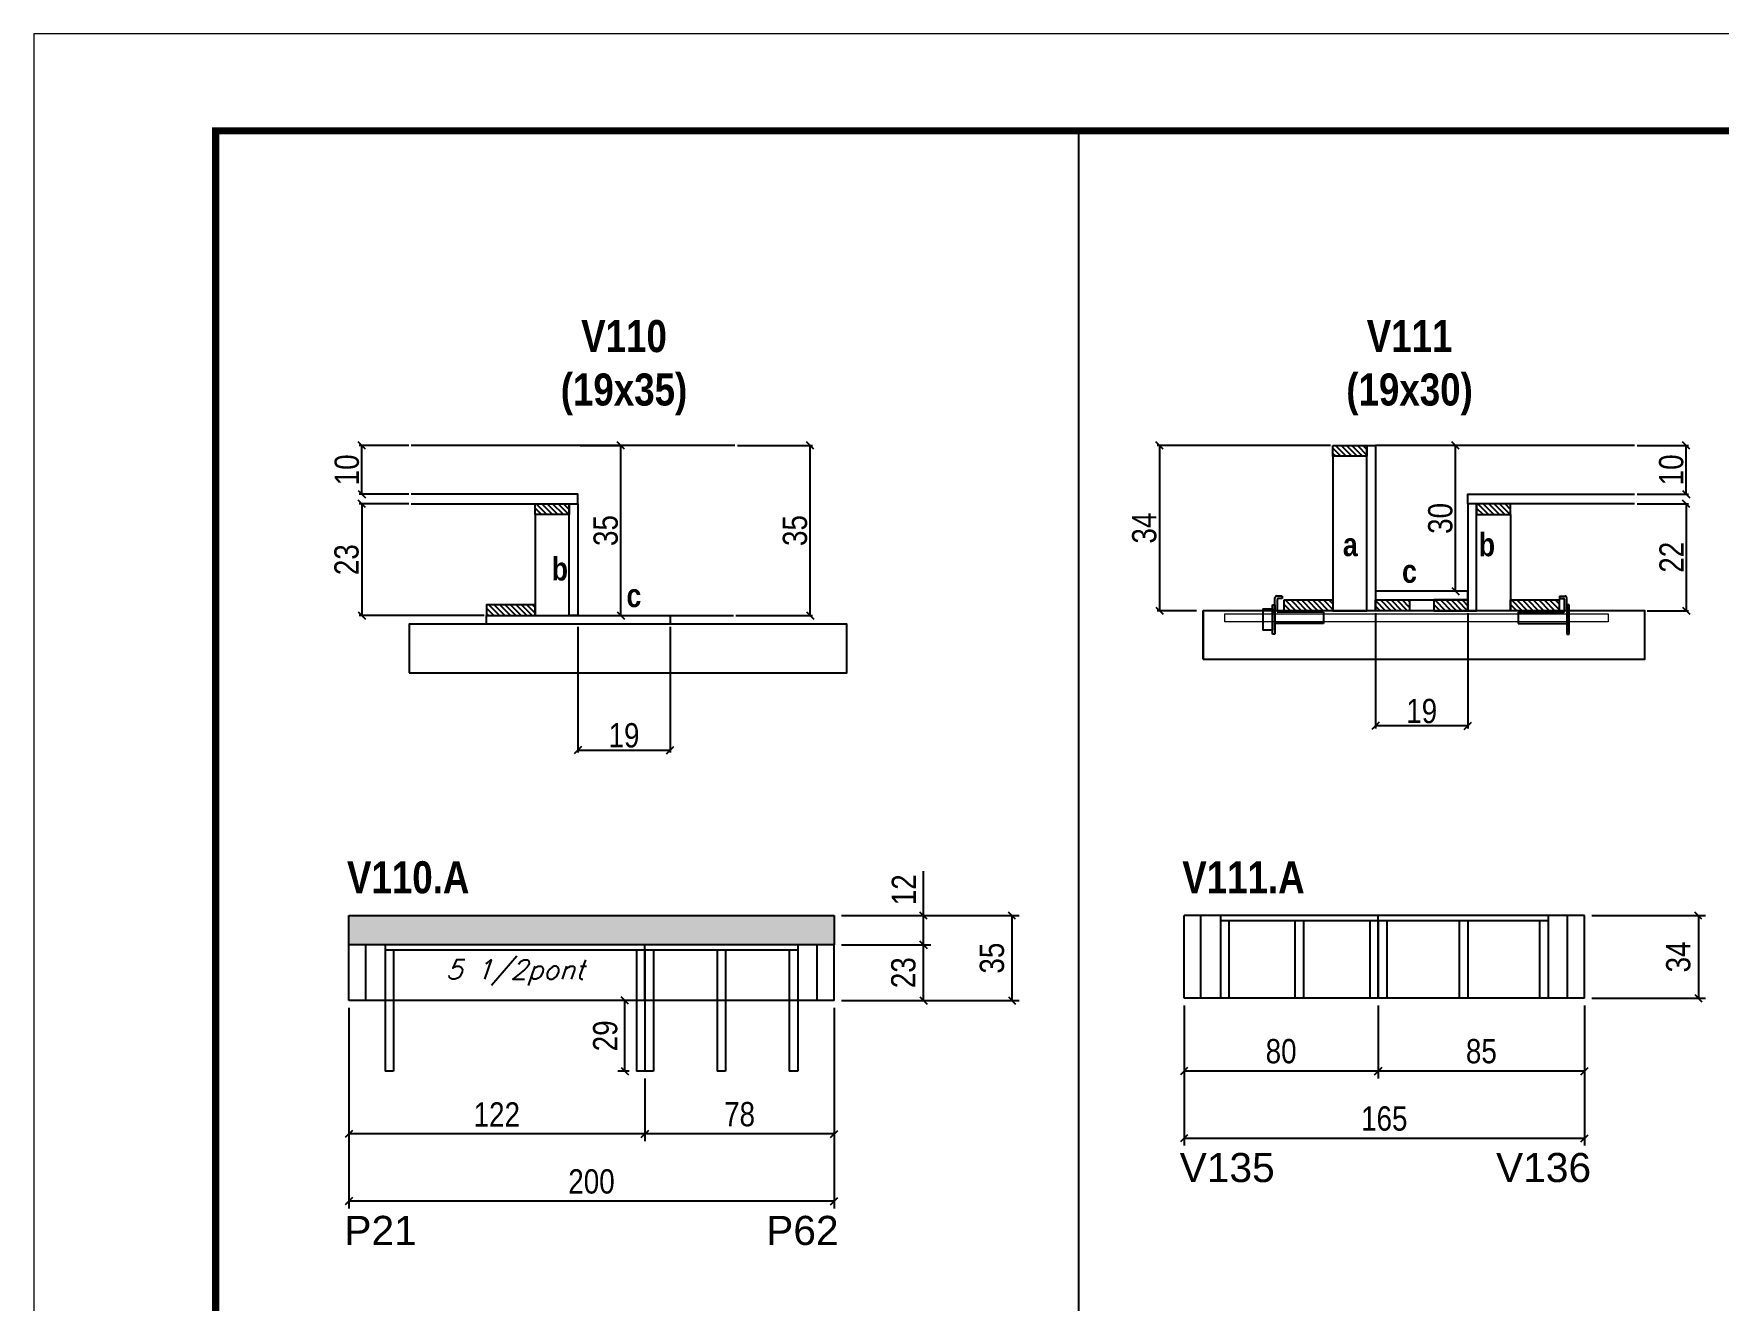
# Model space of a CAD drawing. Extents: x 3309 to 9590, y -2522 to 14608.
# Drawn here: x 8078 to 8772, y 12938 to 13459 of the extents above; entities that cross this region are included whole.
import ezdxf

# ---------------------------------------------------------------- set-up
doc = ezdxf.new("R2010")
doc.units = 0
doc.linetypes.add('DASHED', pattern=[0.75, 0.5, -0.25])
for name, color, linetype in [('5', 5, 'Continuous'), ('barrote', 251, 'Continuous'), ('COTA', 241, 'Continuous'), ('detalhes', 4, 'Continuous'), ('NOMENCLATURA', 7, 'Continuous'), ('Painéis', 200, 'Continuous'), ('presilha', 1, 'Continuous'), ('SARR_2.2x10', 60, 'Continuous'), ('SARR_2.2x7', 40, 'Continuous'), ('SARR_3.5x7', 81, 'Continuous'), ('texto', 7, 'Continuous')]:
    doc.layers.add(name, color=color, linetype=linetype)
for name, color, linetype, lineweight in [('CONCRETO', 251, 'Continuous', 25), ('Folhas', 255, 'Continuous', 9), ('SARRAFO DE PRESSAO', 251, 'DASHED', 9), ('SCO-___-LAJ', 2, 'Continuous', 0)]:
    doc.layers.add(name, color=color, linetype=linetype, lineweight=lineweight)
doc.styles.add('COTA TECNICA', font='techl___.ttf', dxfattribs={"height": 10})
doc.styles.add('COTA TECNICA 2X', font='techl___.ttf', dxfattribs={"height": 10})
doc.styles.add('Romans', font='romans.shx')
doc.styles.get("Standard").update_dxf_attribs({"font": 'arial.ttf'})
doc.styles.add('TECNICA', font='techb___.ttf', dxfattribs={"height": 10})
doc.dimstyles.new('PAINEL', dxfattribs={"dimtxt": 10, "dimasz": 3, "dimexe": 3, "dimexo": 3, "dimgap": 3, "dimtad": 1, "dimdec": 1, "dimzin": 12, "dimdsep": 46, "dimtxsty": 'COTA TECNICA', "dimblk1": 'OBLIQUE', "dimblk2": 'OBLIQUE', "dimsah": 1, "dimcen": 0.9, "dimclrd": 4, "dimclre": 4, "dimclrt": 240, "dimadec": 1, "dimazin": 3, "dimtfac": 1, "dimtdec": 1, "dimtmove": 0, "dimatfit": 3, "dimfxl": 1, "dimtolj": 1, "dimtzin": 12, "dimarcsym": 0})
doc.dimstyles.new('SECAO', dxfattribs={"dimscale": 0.333333, "dimtxt": 5, "dimasz": 9, "dimexe": 3, "dimexo": 3, "dimgap": 3, "dimtad": 1, "dimdec": 1, "dimlfac": 0.5, "dimzin": 12, "dimdsep": 46, "dimtxsty": 'COTA TECNICA 2X', "dimblk1": 'OBLIQUE', "dimblk2": 'OBLIQUE', "dimsah": 1, "dimcen": 0.9, "dimclrd": 4, "dimclre": 4, "dimclrt": 240, "dimadec": 1, "dimazin": 3, "dimtfac": 1, "dimtdec": 1, "dimtmove": 0, "dimatfit": 3, "dimfxl": 1, "dimtolj": 1, "dimtzin": 12, "dimarcsym": 0})
pattern_1 = [(135, (41866.2012, -110290.5054), (-1.122532015, -1.122532015), [])]

# ---------------------------------------------------------------- blocks, each defined once
blk = doc.blocks.new('9999999999')
at = {"layer": 'Folhas'}
blk.add_lwpolyline([(98138.98, 34190.21), (99623.98, 34190.21), (99623.98, 35240.21), (98138.98, 35240.21)], close=True, dxfattribs=at)
at = {"layer": 'Folhas', "color": 30, "const_width": 3}
blk.add_lwpolyline([(98213.98, 34230.21), (99583.98, 34230.21), (99583.98, 35200.21), (98213.98, 35200.21)], close=True, dxfattribs=at)
blk = doc.blocks.new('_Oblique')
at = {"color": 0, "linetype": 'ByBlock', "lineweight": -2}
blk.add_line((-0.5, -0.5), (0.5, 0.5), dxfattribs=at)
blk = doc.blocks.new('*D210')
at = {"layer": 'COTA', "color": 4, "lineweight": -2, "transparency": 16777216}
for p, q in [((8302.05, 13215.06), (8302.05, 13163.19)), ((8340.05, 13215.06), (8340.05, 13163.19)), ((8302.05, 13164.19), (8340.05, 13164.19))]:
    blk.add_line(p, q, dxfattribs=at)
at = {"layer": 'Defpoints', "color": 0, "transparency": 16777216}
for p in [(8302.05, 13216.06), (8340.05, 13216.06), (8340.05, 13164.19)]:
    blk.add_point(p, dxfattribs=at)
at = {"layer": 'COTA', "color": 4, "lineweight": -2, "transparency": 16777216, "xscale": 3, "yscale": 3, "zscale": 3, "rotation": 180}
blk.add_blockref('_Oblique', (8302.05, 13164.19), dxfattribs=at)
at = {"layer": 'COTA', "color": 4, "lineweight": -2, "transparency": 16777216, "xscale": 3, "yscale": 3, "zscale": 3}
blk.add_blockref('_Oblique', (8340.05, 13164.19), dxfattribs=at)
at = {"layer": 'COTA', "color": 240, "transparency": 16777216, "insert": (8321.05, 13170.28), "char_height": 10, "attachment_point": 5, "style": 'COTA TECNICA 2X'}
blk.add_mtext('\\A1;19', dxfattribs=at)
blk = doc.blocks.new('*D211')
at = {"layer": 'COTA', "color": 4, "lineweight": -2, "transparency": 16777216}
for p, q in [((8232.35, 13265.66), (8212, 13265.66)), ((8213, 13265.66), (8213, 13219.66)), ((8263.45, 13219.66), (8212, 13219.66))]:
    blk.add_line(p, q, dxfattribs=at)
at = {"layer": 'Defpoints', "color": 0, "transparency": 16777216}
for p in [(8233.35, 13265.66), (8213, 13219.66), (8264.45, 13219.66, 0)]:
    blk.add_point(p, dxfattribs=at)
at = {"layer": 'COTA', "color": 4, "lineweight": -2, "transparency": 16777216, "xscale": 3, "yscale": 3, "zscale": 3}
for p, rotation in [((8213, 13265.66), 90), ((8213, 13219.66), 270)]:
    blk.add_blockref('_Oblique', p, dxfattribs=dict(at, rotation=rotation))
at = {"layer": 'COTA', "color": 240, "transparency": 16777216, "insert": (8206.78, 13242.66), "char_height": 10, "attachment_point": 5, "rotation": 90, "style": 'COTA TECNICA 2X'}
blk.add_mtext('\\A1;23', dxfattribs=at)
blk = doc.blocks.new('*D212')
at = {"layer": 'COTA', "color": 4, "lineweight": -2, "transparency": 16777216}
for p, q in [((8303.05, 13289.66), (8320.76, 13289.66)), ((8319.76, 13219.66), (8319.76, 13289.66)), ((8303.05, 13219.66), (8320.76, 13219.66))]:
    blk.add_line(p, q, dxfattribs=at)
at = {"layer": 'Defpoints', "color": 0, "transparency": 16777216}
for p in [(8302.05, 13289.66), (8319.76, 13289.66), (8302.05, 13219.66)]:
    blk.add_point(p, dxfattribs=at)
at = {"layer": 'COTA', "color": 4, "lineweight": -2, "transparency": 16777216, "xscale": 3, "yscale": 3, "zscale": 3}
for p, rotation in [((8319.76, 13289.66), 90), ((8319.76, 13219.66), 270)]:
    blk.add_blockref('_Oblique', p, dxfattribs=dict(at, rotation=rotation))
at = {"layer": 'COTA', "color": 240, "transparency": 16777216, "insert": (8313.54, 13254.66), "char_height": 10, "attachment_point": 5, "rotation": 90, "style": 'COTA TECNICA 2X'}
blk.add_mtext('\\A1;35', dxfattribs=at)
blk = doc.blocks.new('*D213')
at = {"layer": 'COTA', "color": 4, "lineweight": -2, "transparency": 16777216}
for p, q in [((8232.35, 13289.66), (8212, 13289.66)), ((8213, 13269.66), (8213, 13289.66)), ((8232.35, 13269.66), (8212, 13269.66))]:
    blk.add_line(p, q, dxfattribs=at)
at = {"layer": 'Defpoints', "color": 0, "transparency": 16777216}
for p in [(8213, 13289.66), (8233.35, 13289.66), (8233.35, 13269.66)]:
    blk.add_point(p, dxfattribs=at)
at = {"layer": 'COTA', "color": 4, "lineweight": -2, "transparency": 16777216, "xscale": 3, "yscale": 3, "zscale": 3}
for p, rotation in [((8213, 13289.66), 90), ((8213, 13269.66), 270)]:
    blk.add_blockref('_Oblique', p, dxfattribs=dict(at, rotation=rotation))
at = {"layer": 'COTA', "color": 240, "transparency": 16777216, "insert": (8206.9, 13279.66), "char_height": 10, "attachment_point": 5, "rotation": 90, "style": 'COTA TECNICA 2X'}
blk.add_mtext('\\A1;10', dxfattribs=at)
blk = doc.blocks.new('*D214')
at = {"layer": 'COTA', "color": 4, "lineweight": -2, "transparency": 16777216}
for p, q in [((8367.75, 13289.66), (8398.73, 13289.66)), ((8397.73, 13219.66), (8397.73, 13289.66)), ((8367.1, 13219.66), (8398.73, 13219.66))]:
    blk.add_line(p, q, dxfattribs=at)
at = {"layer": 'Defpoints', "color": 0, "transparency": 16777216}
for p in [(8366.75, 13289.66), (8397.73, 13289.66), (8366.1, 13219.66)]:
    blk.add_point(p, dxfattribs=at)
at = {"layer": 'COTA', "color": 4, "lineweight": -2, "transparency": 16777216, "xscale": 3, "yscale": 3, "zscale": 3}
for p, rotation in [((8397.73, 13289.66), 90), ((8397.73, 13219.66), 270)]:
    blk.add_blockref('_Oblique', p, dxfattribs=dict(at, rotation=rotation))
at = {"layer": 'COTA', "color": 240, "transparency": 16777216, "insert": (8391.52, 13254.66), "char_height": 10, "attachment_point": 5, "rotation": 90, "style": 'COTA TECNICA 2X'}
blk.add_mtext('\\A1;35', dxfattribs=at)
blk = doc.blocks.new('*D215')
at = {"layer": 'COTA', "color": 4, "linetype": 'ByBlock', "lineweight": -2, "transparency": 16777216}
for p, q in [((8407.65, 13058.06), (8407.65, 13003.14)), ((8329.65, 13029.06), (8329.65, 13003.14)), ((8407.65, 13006.14), (8329.65, 13006.14))]:
    blk.add_line(p, q, dxfattribs=at)
at = {"layer": 'Defpoints', "color": 0, "linetype": 'ByBlock', "transparency": 16777216}
for p in [(8407.65, 13061.06), (8329.65, 13032.06), (8329.65, 13006.14)]:
    blk.add_point(p, dxfattribs=at)
at = {"layer": 'COTA', "color": 4, "linetype": 'ByBlock', "lineweight": -2, "transparency": 16777216, "xscale": 3, "yscale": 3, "zscale": 3, "rotation": 180}
blk.add_blockref('_Oblique', (8329.65, 13006.14), dxfattribs=at)
at = {"layer": 'COTA', "color": 4, "linetype": 'ByBlock', "lineweight": -2, "transparency": 16777216, "xscale": 3, "yscale": 3, "zscale": 3}
blk.add_blockref('_Oblique', (8407.65, 13006.14), dxfattribs=at)
at = {"layer": 'COTA', "color": 240, "linetype": 'ByBlock', "transparency": 16777216, "insert": (8368.65, 13014.24), "char_height": 10, "attachment_point": 5, "style": 'COTA TECNICA'}
blk.add_mtext('\\A1;78', dxfattribs=at)
blk = doc.blocks.new('*D216')
at = {"layer": 'COTA', "color": 4, "linetype": 'ByBlock', "lineweight": -2, "transparency": 16777216}
for p, q in [((8207.65, 13058.06), (8207.65, 13003.14)), ((8329.65, 13029.06), (8329.65, 13003.14)), ((8329.65, 13006.14), (8207.65, 13006.14))]:
    blk.add_line(p, q, dxfattribs=at)
at = {"layer": 'Defpoints', "color": 0, "linetype": 'ByBlock', "transparency": 16777216}
for p in [(8207.65, 13061.06), (8329.65, 13032.06), (8207.65, 13006.14)]:
    blk.add_point(p, dxfattribs=at)
at = {"layer": 'COTA', "color": 4, "linetype": 'ByBlock', "lineweight": -2, "transparency": 16777216, "xscale": 3, "yscale": 3, "zscale": 3, "rotation": 180}
blk.add_blockref('_Oblique', (8207.65, 13006.14), dxfattribs=at)
at = {"layer": 'COTA', "color": 4, "linetype": 'ByBlock', "lineweight": -2, "transparency": 16777216, "xscale": 3, "yscale": 3, "zscale": 3}
blk.add_blockref('_Oblique', (8329.65, 13006.14), dxfattribs=at)
at = {"layer": 'COTA', "color": 240, "linetype": 'ByBlock', "transparency": 16777216, "insert": (8268.65, 13014.2), "char_height": 10, "attachment_point": 5, "style": 'COTA TECNICA'}
blk.add_mtext('\\A1;122', dxfattribs=at)
blk = doc.blocks.new('*D217')
at = {"layer": 'COTA', "color": 4, "linetype": 'ByBlock', "lineweight": -2, "transparency": 16777216}
for p, q in [((8207.65, 13058.06), (8207.65, 12975.43)), ((8407.65, 13058.06), (8407.65, 12975.43)), ((8407.65, 12978.43), (8207.65, 12978.43))]:
    blk.add_line(p, q, dxfattribs=at)
at = {"layer": 'Defpoints', "color": 0, "linetype": 'ByBlock', "transparency": 16777216}
for p in [(8207.65, 13061.06), (8407.65, 13061.06), (8207.65, 12978.43)]:
    blk.add_point(p, dxfattribs=at)
at = {"layer": 'COTA', "color": 4, "linetype": 'ByBlock', "lineweight": -2, "transparency": 16777216, "xscale": 3, "yscale": 3, "zscale": 3, "rotation": 180}
blk.add_blockref('_Oblique', (8207.65, 12978.43), dxfattribs=at)
at = {"layer": 'COTA', "color": 4, "linetype": 'ByBlock', "lineweight": -2, "transparency": 16777216, "xscale": 3, "yscale": 3, "zscale": 3}
blk.add_blockref('_Oblique', (8407.65, 12978.43), dxfattribs=at)
at = {"layer": 'COTA', "color": 240, "linetype": 'ByBlock', "transparency": 16777216, "insert": (8307.65, 12986.54), "char_height": 10, "attachment_point": 5, "style": 'COTA TECNICA'}
blk.add_mtext('\\A1;200', dxfattribs=at)
blk = doc.blocks.new('*D218')
at = {"layer": 'COTA', "color": 4, "lineweight": -2, "transparency": 16777216}
for p, q in [((8410.65, 13084.06), (8447.4, 13084.06)), ((8444.4, 13061.06), (8444.4, 13084.06)), ((8410.65, 13061.06), (8447.4, 13061.06))]:
    blk.add_line(p, q, dxfattribs=at)
at = {"layer": 'Defpoints', "color": 0, "transparency": 16777216}
for p in [(8407.65, 13084.06), (8444.4, 13084.06), (8407.65, 13061.06)]:
    blk.add_point(p, dxfattribs=at)
at = {"layer": 'COTA', "color": 4, "lineweight": -2, "transparency": 16777216, "xscale": 3, "yscale": 3, "zscale": 3}
for p, rotation in [((8444.4, 13084.06), 90), ((8444.4, 13061.06), 270)]:
    blk.add_blockref('_Oblique', p, dxfattribs=dict(at, rotation=rotation))
at = {"layer": 'COTA', "color": 240, "transparency": 16777216, "insert": (8436.18, 13072.56), "char_height": 10, "attachment_point": 5, "rotation": 90, "style": 'COTA TECNICA'}
blk.add_mtext('\\A1;23', dxfattribs=at)
blk = doc.blocks.new('*D219')
at = {"layer": 'COTA', "color": 4, "lineweight": -2, "transparency": 16777216}
for p, q in [((8444.4, 13096.06), (8444.4, 13114.37)), ((8410.65, 13096.06), (8447.4, 13096.06)), ((8444.4, 13084.06), (8444.4, 13096.06)), ((8410.65, 13084.06), (8447.4, 13084.06))]:
    blk.add_line(p, q, dxfattribs=at)
at = {"layer": 'Defpoints', "color": 0, "transparency": 16777216}
for p in [(8407.65, 13096.06), (8444.4, 13096.06), (8407.65, 13084.06)]:
    blk.add_point(p, dxfattribs=at)
at = {"layer": 'COTA', "color": 4, "lineweight": -2, "transparency": 16777216, "xscale": 3, "yscale": 3, "zscale": 3}
for p, rotation in [((8444.4, 13096.06), 90), ((8444.4, 13084.06), 270)]:
    blk.add_blockref('_Oblique', p, dxfattribs=dict(at, rotation=rotation))
at = {"layer": 'COTA', "color": 240, "transparency": 16777216, "insert": (8436.34, 13106.72), "char_height": 10, "attachment_point": 5, "rotation": 90, "style": 'COTA TECNICA'}
blk.add_mtext('\\A1;12', dxfattribs=at)
blk = doc.blocks.new('*D220')
at = {"layer": 'COTA', "color": 4, "lineweight": -2, "transparency": 16777216}
for p, q in [((8410.65, 13096.06), (8483.89, 13096.06)), ((8480.89, 13061.06), (8480.89, 13096.06)), ((8410.65, 13061.06), (8483.89, 13061.06))]:
    blk.add_line(p, q, dxfattribs=at)
at = {"layer": 'Defpoints', "color": 0, "transparency": 16777216}
for p in [(8407.65, 13096.06), (8480.89, 13096.06), (8407.65, 13061.06)]:
    blk.add_point(p, dxfattribs=at)
at = {"layer": 'COTA', "color": 4, "lineweight": -2, "transparency": 16777216, "xscale": 3, "yscale": 3, "zscale": 3}
for p, rotation in [((8480.89, 13096.06), 90), ((8480.89, 13061.06), 270)]:
    blk.add_blockref('_Oblique', p, dxfattribs=dict(at, rotation=rotation))
at = {"layer": 'COTA', "color": 240, "transparency": 16777216, "insert": (8472.67, 13078.56), "char_height": 10, "attachment_point": 5, "rotation": 90, "style": 'COTA TECNICA'}
blk.add_mtext('\\A1;35', dxfattribs=at)
blk = doc.blocks.new('*D221')
at = {"layer": 'COTA', "color": 4, "lineweight": -2, "transparency": 16777216}
for p, q in [((8323.15, 13061.06), (8318.44, 13061.06)), ((8321.44, 13032.06), (8321.44, 13061.06)), ((8323.15, 13032.06), (8318.44, 13032.06))]:
    blk.add_line(p, q, dxfattribs=at)
at = {"layer": 'Defpoints', "color": 0, "transparency": 16777216}
for p in [(8321.44, 13061.06), (8326.15, 13061.06), (8326.15, 13032.06)]:
    blk.add_point(p, dxfattribs=at)
at = {"layer": 'COTA', "color": 4, "lineweight": -2, "transparency": 16777216, "xscale": 3, "yscale": 3, "zscale": 3}
for p, rotation in [((8321.44, 13061.06), 90), ((8321.44, 13032.06), 270)]:
    blk.add_blockref('_Oblique', p, dxfattribs=dict(at, rotation=rotation))
at = {"layer": 'COTA', "color": 240, "transparency": 16777216, "insert": (8313.35, 13046.56), "char_height": 10, "attachment_point": 5, "rotation": 90, "style": 'COTA TECNICA'}
blk.add_mtext('\\A1;29', dxfattribs=at)
blk = doc.blocks.new('*D226')
at = {"layer": 'COTA', "color": 4, "lineweight": -2, "transparency": 16777216}
for p, q in [((8630.66, 13220.66), (8630.66, 13173.19)), ((8668.66, 13220.66), (8668.66, 13173.19)), ((8668.66, 13174.19), (8630.66, 13174.19))]:
    blk.add_line(p, q, dxfattribs=at)
at = {"layer": 'Defpoints', "color": 0, "transparency": 16777216}
for p in [(8630.66, 13221.66), (8668.66, 13221.66), (8630.66, 13174.19)]:
    blk.add_point(p, dxfattribs=at)
at = {"layer": 'COTA', "color": 4, "lineweight": -2, "transparency": 16777216, "xscale": 3, "yscale": 3, "zscale": 3, "rotation": 180}
blk.add_blockref('_Oblique', (8630.66, 13174.19), dxfattribs=at)
at = {"layer": 'COTA', "color": 4, "lineweight": -2, "transparency": 16777216, "xscale": 3, "yscale": 3, "zscale": 3}
blk.add_blockref('_Oblique', (8668.66, 13174.19), dxfattribs=at)
at = {"layer": 'COTA', "color": 240, "transparency": 16777216, "insert": (8649.66, 13180.28), "char_height": 10, "attachment_point": 5, "style": 'COTA TECNICA 2X'}
blk.add_mtext('\\A1;19', dxfattribs=at)
blk = doc.blocks.new('PRESILHA METÁLICA 1')
at = {"layer": 'presilha'}
for p, q in [((12, 21), (8.6, 21)), ((12, 21), (12, 19.5)), ((0, 13), (6, 13)), ((0, 13), (0, 0)), ((6, 15.5), (7.5, 15.5)), ((6, -2.5), (6, 15.5)), ((6, 13), (6, 0)), ((7.5, 10.6), (7.5, 19.9)), ((7.5, 15.5), (7.5, -2.5)), ((9, 11.6), (9, 18.9)), ((12, 19.5), (9.6, 19.5)), ((37.5, 11), (9.6, 11)), ((37.5, 11), (37.5, 4.1)), ((6, 0), (0, 0)), ((37.5, 4.1), (7.5, 4.1)), ((7.5, -2.5), (6, -2.5))]:
    blk.add_line(p, q, dxfattribs=at)
for centre, radius, start, end in [((8.6, 19.9), 1.14, 90, 180), ((9.6, 18.9), 0.57, 90, 180), ((9.6, 11.6), 0.57, 180, 270)]:
    blk.add_arc(centre, radius, start, end, dxfattribs=at)
blk = doc.blocks.new('PRESILHA METÁLICA 2')
at = {"layer": 'presilha'}
for p, q in [((-5.2, 23.5), (-5.2, 22)), ((-5.2, 23.5), (-1.9, 23.5)), ((-5.2, 22), (-2.8, 22)), ((-2.2, 14.1), (-2.2, 21.4)), ((-0.8, 14.6), (-0.8, 22.4)), ((-30.8, 13.5), (-30.8, 6.6)), ((-30.8, 13.5), (-2.8, 13.5)), ((0.8, 18), (-0.8, 18)), ((-0.8, 18), (-0.8, 0)), ((0.8, 0), (0.8, 18)), ((-30.8, 6.6), (-0.8, 6.6)), ((-0.8, 0), (0.8, 0))]:
    blk.add_line(p, q, dxfattribs=at)
for centre, radius, start, end in [((-2.8, 21.4), 0.57, 0, 90), ((-1.9, 22.4), 1.14, 0, 90), ((-2.8, 14.1), 0.57, 270, 0)]:
    blk.add_arc(centre, radius, start, end, dxfattribs=at)
blk = doc.blocks.new('*D227')
at = {"layer": 'COTA', "color": 4, "lineweight": -2, "transparency": 16777216}
for p, q in [((8612.06, 13289.66), (8540.62, 13289.66)), ((8541.62, 13289.66), (8541.62, 13221.66)), ((8556.85, 13221.66), (8540.62, 13221.66))]:
    blk.add_line(p, q, dxfattribs=at)
at = {"layer": 'Defpoints', "color": 0, "transparency": 16777216}
for p in [(8613.06, 13289.66), (8541.62, 13221.66), (8557.85, 13221.66)]:
    blk.add_point(p, dxfattribs=at)
at = {"layer": 'COTA', "color": 4, "lineweight": -2, "transparency": 16777216, "xscale": 3, "yscale": 3, "zscale": 3}
for p, rotation in [((8541.62, 13289.66), 90), ((8541.62, 13221.66), 270)]:
    blk.add_blockref('_Oblique', p, dxfattribs=dict(at, rotation=rotation))
at = {"layer": 'COTA', "color": 240, "transparency": 16777216, "insert": (8535.4, 13255.66), "char_height": 10, "attachment_point": 5, "rotation": 90, "style": 'COTA TECNICA 2X'}
blk.add_mtext('\\A1;34', dxfattribs=at)
blk = doc.blocks.new('*D228')
at = {"layer": 'COTA', "color": 4, "lineweight": -2, "transparency": 16777216}
for p, q in [((8738.36, 13265.66), (8759.58, 13265.66)), ((8758.58, 13265.66), (8758.58, 13221.66)), ((8742.48, 13221.66), (8759.58, 13221.66))]:
    blk.add_line(p, q, dxfattribs=at)
at = {"layer": 'Defpoints', "color": 0, "transparency": 16777216}
for p in [(8737.36, 13265.66), (8741.48, 13221.66), (8758.58, 13221.66)]:
    blk.add_point(p, dxfattribs=at)
at = {"layer": 'COTA', "color": 4, "lineweight": -2, "transparency": 16777216, "xscale": 3, "yscale": 3, "zscale": 3}
for p, rotation in [((8758.58, 13265.66), 90), ((8758.58, 13221.66), 270)]:
    blk.add_blockref('_Oblique', p, dxfattribs=dict(at, rotation=rotation))
at = {"layer": 'COTA', "color": 240, "transparency": 16777216, "insert": (8752.58, 13243.66), "char_height": 10, "attachment_point": 5, "rotation": 90, "style": 'COTA TECNICA 2X'}
blk.add_mtext('\\A1;22', dxfattribs=at)
blk = doc.blocks.new('*D229')
at = {"layer": 'COTA', "color": 4, "lineweight": -2, "transparency": 16777216}
for p, q in [((8667.66, 13289.66), (8662.59, 13289.66)), ((8663.59, 13229.66), (8663.59, 13289.66)), ((8667.66, 13229.66), (8662.59, 13229.66))]:
    blk.add_line(p, q, dxfattribs=at)
at = {"layer": 'Defpoints', "color": 0, "transparency": 16777216}
for p in [(8663.59, 13289.66), (8668.66, 13289.66), (8668.66, 13229.66)]:
    blk.add_point(p, dxfattribs=at)
at = {"layer": 'COTA', "color": 4, "lineweight": -2, "transparency": 16777216, "xscale": 3, "yscale": 3, "zscale": 3}
for p, rotation in [((8663.59, 13289.66), 90), ((8663.59, 13229.66), 270)]:
    blk.add_blockref('_Oblique', p, dxfattribs=dict(at, rotation=rotation))
at = {"layer": 'COTA', "color": 240, "transparency": 16777216, "insert": (8657.37, 13259.66), "char_height": 10, "attachment_point": 5, "rotation": 90, "style": 'COTA TECNICA 2X'}
blk.add_mtext('\\A1;30', dxfattribs=at)
blk = doc.blocks.new('*D230')
at = {"layer": 'COTA', "color": 4, "lineweight": -2, "transparency": 16777216}
for p, q in [((8738.36, 13289.66), (8759.58, 13289.66)), ((8758.58, 13269.66), (8758.58, 13289.66)), ((8738.36, 13269.66), (8759.58, 13269.66))]:
    blk.add_line(p, q, dxfattribs=at)
at = {"layer": 'Defpoints', "color": 0, "transparency": 16777216}
for p in [(8737.36, 13289.66), (8758.58, 13289.66), (8737.36, 13269.66)]:
    blk.add_point(p, dxfattribs=at)
at = {"layer": 'COTA', "color": 4, "lineweight": -2, "transparency": 16777216, "xscale": 3, "yscale": 3, "zscale": 3}
for p, rotation in [((8758.58, 13289.66), 90), ((8758.58, 13269.66), 270)]:
    blk.add_blockref('_Oblique', p, dxfattribs=dict(at, rotation=rotation))
at = {"layer": 'COTA', "color": 240, "transparency": 16777216, "insert": (8752.48, 13279.66), "char_height": 10, "attachment_point": 5, "rotation": 90, "style": 'COTA TECNICA 2X'}
blk.add_mtext('\\A1;10', dxfattribs=at)
blk = doc.blocks.new('*D231')
at = {"layer": 'COTA', "color": 4, "linetype": 'ByBlock', "lineweight": -2, "transparency": 16777216}
for p, q in [((8631.74, 13059.06), (8631.74, 13029.05)), ((8716.74, 13059.06), (8716.74, 13029.05)), ((8716.74, 13032.05), (8631.74, 13032.05))]:
    blk.add_line(p, q, dxfattribs=at)
at = {"layer": 'Defpoints', "color": 0, "linetype": 'ByBlock', "transparency": 16777216}
for p in [(8631.74, 13062.06), (8716.74, 13062.06), (8631.74, 13032.05)]:
    blk.add_point(p, dxfattribs=at)
at = {"layer": 'COTA', "color": 4, "linetype": 'ByBlock', "lineweight": -2, "transparency": 16777216, "xscale": 3, "yscale": 3, "zscale": 3, "rotation": 180}
blk.add_blockref('_Oblique', (8631.74, 13032.05), dxfattribs=at)
at = {"layer": 'COTA', "color": 4, "linetype": 'ByBlock', "lineweight": -2, "transparency": 16777216, "xscale": 3, "yscale": 3, "zscale": 3}
blk.add_blockref('_Oblique', (8716.74, 13032.05), dxfattribs=at)
at = {"layer": 'COTA', "color": 240, "linetype": 'ByBlock', "transparency": 16777216, "insert": (8674.24, 13040.18), "char_height": 10, "attachment_point": 5, "style": 'COTA TECNICA'}
blk.add_mtext('\\A1;85', dxfattribs=at)
blk = doc.blocks.new('*D232')
at = {"layer": 'COTA', "color": 4, "linetype": 'ByBlock', "lineweight": -2, "transparency": 16777216}
for p, q in [((8551.74, 13059.06), (8551.74, 13029.05)), ((8631.74, 13059.06), (8631.74, 13029.05)), ((8631.74, 13032.05), (8551.74, 13032.05))]:
    blk.add_line(p, q, dxfattribs=at)
at = {"layer": 'Defpoints', "color": 0, "linetype": 'ByBlock', "transparency": 16777216}
for p in [(8551.74, 13062.06), (8631.74, 13062.06), (8551.74, 13032.05)]:
    blk.add_point(p, dxfattribs=at)
at = {"layer": 'COTA', "color": 4, "linetype": 'ByBlock', "lineweight": -2, "transparency": 16777216, "xscale": 3, "yscale": 3, "zscale": 3, "rotation": 180}
blk.add_blockref('_Oblique', (8551.74, 13032.05), dxfattribs=at)
at = {"layer": 'COTA', "color": 4, "linetype": 'ByBlock', "lineweight": -2, "transparency": 16777216, "xscale": 3, "yscale": 3, "zscale": 3}
blk.add_blockref('_Oblique', (8631.74, 13032.05), dxfattribs=at)
at = {"layer": 'COTA', "color": 240, "linetype": 'ByBlock', "transparency": 16777216, "insert": (8591.74, 13040.17), "char_height": 10, "attachment_point": 5, "style": 'COTA TECNICA'}
blk.add_mtext('\\A1;80', dxfattribs=at)
blk = doc.blocks.new('*D233')
at = {"layer": 'COTA', "color": 4, "linetype": 'ByBlock', "lineweight": -2, "transparency": 16777216}
for p, q in [((8551.74, 13059.06), (8551.74, 13001.34)), ((8716.74, 13059.06), (8716.74, 13001.34)), ((8716.74, 13004.34), (8551.74, 13004.34))]:
    blk.add_line(p, q, dxfattribs=at)
at = {"layer": 'Defpoints', "color": 0, "linetype": 'ByBlock', "transparency": 16777216}
for p in [(8551.74, 13062.06), (8716.74, 13062.06), (8551.74, 13004.34)]:
    blk.add_point(p, dxfattribs=at)
at = {"layer": 'COTA', "color": 4, "linetype": 'ByBlock', "lineweight": -2, "transparency": 16777216, "xscale": 3, "yscale": 3, "zscale": 3, "rotation": 180}
blk.add_blockref('_Oblique', (8551.74, 13004.34), dxfattribs=at)
at = {"layer": 'COTA', "color": 4, "linetype": 'ByBlock', "lineweight": -2, "transparency": 16777216, "xscale": 3, "yscale": 3, "zscale": 3}
blk.add_blockref('_Oblique', (8716.74, 13004.34), dxfattribs=at)
at = {"layer": 'COTA', "color": 240, "linetype": 'ByBlock', "transparency": 16777216, "insert": (8634.24, 13012.45), "char_height": 10, "attachment_point": 5, "style": 'COTA TECNICA'}
blk.add_mtext('\\A1;165', dxfattribs=at)
blk = doc.blocks.new('*D234')
at = {"layer": 'COTA', "color": 4, "lineweight": -2, "transparency": 16777216}
for p, q in [((8719.74, 13096.06), (8766.62, 13096.06)), ((8763.62, 13096.06), (8763.62, 13062.06)), ((8719.74, 13062.06), (8766.62, 13062.06))]:
    blk.add_line(p, q, dxfattribs=at)
at = {"layer": 'Defpoints', "color": 0, "transparency": 16777216}
for p in [(8716.74, 13096.06), (8716.74, 13062.06), (8763.62, 13062.06)]:
    blk.add_point(p, dxfattribs=at)
at = {"layer": 'COTA', "color": 4, "lineweight": -2, "transparency": 16777216, "xscale": 3, "yscale": 3, "zscale": 3}
for p, rotation in [((8763.62, 13096.06), 90), ((8763.62, 13062.06), 270)]:
    blk.add_blockref('_Oblique', p, dxfattribs=dict(at, rotation=rotation))
at = {"layer": 'COTA', "color": 240, "transparency": 16777216, "insert": (8755.4, 13079.06), "char_height": 10, "attachment_point": 5, "rotation": 90, "style": 'COTA TECNICA'}
blk.add_mtext('\\A1;34', dxfattribs=at)

msp = doc.modelspace()

# ---------------------------------------------------------------- hatches: boundary and pattern name
at = {"layer": 'COTA'}
h = msp.add_hatch(dxfattribs=at)
h.set_pattern_fill('AR-CONC', color=256, scale=0.03)
h.paths.add_polyline_path([(8407.65, 13084.06), (8407.65, 13096.06), (8207.65, 13096.06), (8207.65, 13084.06)])
at = {"layer": 'SARR_2.2x10'}
h = msp.add_hatch(dxfattribs=at)
h.set_pattern_fill('ANSI31', color=256, scale=0.5, angle=90)
h.set_pattern_definition([(135, (41593.1887, -110292.5054), (-1.122532015, -1.122532015), [])])
h.paths.add_polyline_path([(8284.45, 13224.06), (8284.45, 13219.66), (8264.45, 13219.66), (8264.45, 13224.06)])
h = msp.add_hatch(dxfattribs=at)
h.set_pattern_fill('ANSI31', color=256, scale=0.5, angle=90)
h.set_pattern_definition([(135, (41786.6012, -110290.5054), (-1.122532015, -1.122532015), [])])
h.paths.add_polyline_path([(8593.06, 13226.06), (8593.06, 13221.66), (8613.06, 13221.66), (8613.06, 13226.06)])
h = msp.add_hatch(dxfattribs=at)
h.set_pattern_fill('ANSI31', color=256, scale=0.5, angle=90)
h.set_pattern_definition([(135, (41879.8012, -110290.5054), (-1.122532015, -1.122532015), [])])
h.paths.add_polyline_path([(8686.26, 13226.06), (8686.26, 13221.66), (8706.26, 13221.66), (8706.26, 13226.06)])
at = {"layer": 'SARR_2.2x7'}
h = msp.add_hatch(dxfattribs=at)
h.set_pattern_fill('ANSI31', color=256, scale=0.5, angle=90)
h.set_pattern_definition([(135, (41800.6012, -110226.9054), (-1.122532015, -1.122532015), [])])
h.paths.add_polyline_path([(8627.06, 13289.66), (8627.06, 13285.26), (8613.06, 13285.26), (8613.06, 13289.66)])
h = msp.add_hatch(dxfattribs=at)
h.set_pattern_fill('ANSI31', color=256, scale=0.5, angle=90)
h.set_pattern_definition([(135, (41513.9887, -110250.9054), (-1.122532015, -1.122532015), [])])
h.paths.add_polyline_path([(8298.45, 13265.66), (8298.45, 13261.26), (8284.45, 13261.26), (8284.45, 13265.66)])
h = msp.add_hatch(dxfattribs=at)
h.set_pattern_fill('ANSI31', color=256, scale=0.5, angle=90)
h.set_pattern_definition([(135, (41780.6012, -110250.9054), (-1.122532015, -1.122532015), [])])
h.paths.add_polyline_path([(8672.26, 13265.66), (8672.26, 13261.26), (8686.26, 13261.26), (8686.26, 13265.66)])
h = msp.add_hatch(dxfattribs=at)
h.set_pattern_fill('ANSI31', color=256, scale=0.5, angle=90)
h.set_pattern_definition(pattern_1)
h.paths.add_polyline_path([(8644.66, 13221.66), (8644.66, 13226.06), (8630.66, 13226.06), (8630.66, 13221.66)])
h = msp.add_hatch(dxfattribs=at)
h.set_pattern_fill('ANSI31', color=256, scale=0.5, angle=90)
h.set_pattern_definition(pattern_1)
h.paths.add_polyline_path([(8654.66, 13226.06), (8654.66, 13221.66), (8668.66, 13221.66), (8668.66, 13226.06)])

# ---------------------------------------------------------------- linework, layer by layer
at = {"layer": 'barrote', "elevation": 0}
msp.add_lwpolyline([(8559.61, 13201.66), (8741.52, 13201.66), (8741.52, 13221.66), (8559.61, 13221.66)], close=True, dxfattribs=at)
at = {"layer": 'barrote'}
msp.add_lwpolyline([(8232.56, 13196.06), (8412.91, 13196.06), (8412.91, 13216.06), (8232.56, 13216.06)], close=True, dxfattribs=at)
at = {"layer": 'CONCRETO', "linetype": 'Continuous'}
for p, q in [((8366.75, 13289.66), (8233.35, 13289.66)), ((8737.36, 13289.66), (8630.66, 13289.66))]:
    msp.add_line(p, q, dxfattribs=at)
at = {"layer": 'COTA'}
for p, q in [((8508.24, 13419.28), (8508.24, 12648.53)), ((8340.05, 13219.66), (8340.05, 13216.06)), ((8207.65, 13084.06), (8207.65, 13096.06)), ((8207.65, 13096.06), (8407.65, 13096.06)), ((8407.65, 13096.06), (8407.65, 13084.06)), ((8329.65, 13061.06), (8329.65, 13032.06)), ((8226.15, 13032.06), (8222.65, 13032.06)), ((8333.15, 13032.06), (8326.15, 13032.06)), ((8362.91, 13032.06), (8359.41, 13032.06)), ((8392.65, 13032.06), (8389.15, 13032.06))]:
    msp.add_line(p, q, dxfattribs=at)
at = {"layer": 'detalhes', "color": 250}
msp.add_line((8559.61, 13201.66), (8559.61, 13221.66), dxfattribs=at)
at = {"layer": 'Painéis', "linetype": 'ByBlock'}
for p, q in [((8716.74, 13096.06), (8551.74, 13096.06)), ((8551.74, 13062.06), (8551.74, 13096.06)), ((8631.74, 13062.06), (8631.74, 13096.06)), ((8716.74, 13062.06), (8716.74, 13096.06)), ((8407.65, 13084.06), (8207.65, 13084.06)), ((8207.65, 13061.06), (8207.65, 13084.06)), ((8329.65, 13061.06), (8329.65, 13084.06)), ((8407.65, 13061.06), (8407.65, 13084.06)), ((8407.65, 13061.06), (8207.65, 13061.06)), ((8716.74, 13062.06), (8551.74, 13062.06))]:
    msp.add_line(p, q, dxfattribs=at)
at = {"layer": 'Painéis', "linetype": 'Continuous', "elevation": 0}
for points in [[(8627.06, 13221.66), (8627.06, 13289.66), (8630.66, 13289.66), (8630.66, 13221.66)], [(8672.26, 13221.66), (8672.26, 13265.66), (8668.66, 13265.66), (8668.66, 13221.66)], [(8668.66, 13229.66), (8630.66, 13229.66), (8630.66, 13226.06), (8668.66, 13226.06)]]:
    msp.add_lwpolyline(points, close=True, dxfattribs=at)
msp.add_lwpolyline([(8233.35, 13265.66), (8302.05, 13265.66), (8302.05, 13269.66), (8233.35, 13269.66)], dxfattribs=at)
at = {"layer": 'Painéis', "linetype": 'Continuous'}
for points in [[(8737.36, 13265.66), (8668.66, 13265.66), (8668.66, 13269.66), (8737.36, 13269.66)], [(8366.1, 13216.06), (8264.45, 13216.06), (8264.45, 13219.66), (8366.1, 13219.66)]]:
    msp.add_lwpolyline(points, dxfattribs=at)
msp.add_lwpolyline([(8298.45, 13219.66), (8298.45, 13265.66), (8302.05, 13265.66), (8302.05, 13219.66)], close=True, dxfattribs=at)
at = {"layer": 'SARR_2.2x10'}
msp.add_lwpolyline([(8284.45, 13224.06), (8264.45, 13224.06), (8264.45, 13219.66), (8284.45, 13219.66)], close=True, dxfattribs=at)
at = {"layer": 'SARR_2.2x10', "elevation": 0}
for points in [[(8593.06, 13226.06), (8613.06, 13226.06), (8613.06, 13221.66), (8593.06, 13221.66)], [(8686.26, 13226.06), (8706.26, 13226.06), (8706.26, 13221.66), (8686.26, 13221.66)]]:
    msp.add_lwpolyline(points, close=True, dxfattribs=at)
at = {"layer": 'SARR_2.2x7', "linetype": 'Continuous'}
for p, q in [((8558.74, 13062.06), (8558.74, 13096.06)), ((8709.74, 13062.06), (8709.74, 13096.06)), ((8631.74, 13093.86), (8566.74, 13093.86)), ((8701.74, 13093.86), (8631.74, 13093.86)), ((8214.65, 13061.06), (8214.65, 13084.06)), ((8329.65, 13081.86), (8222.65, 13081.86)), ((8392.65, 13081.86), (8329.65, 13081.86)), ((8400.65, 13061.06), (8400.65, 13084.06))]:
    msp.add_line(p, q, dxfattribs=at)
at = {"layer": 'SARR_2.2x7'}
for points in [[(8613.06, 13289.66), (8627.06, 13289.66), (8627.06, 13285.26), (8613.06, 13285.26)], [(8686.26, 13265.66), (8672.26, 13265.66), (8672.26, 13261.26), (8686.26, 13261.26)]]:
    msp.add_lwpolyline(points, close=True, dxfattribs=at)
at = {"layer": 'SARR_2.2x7', "elevation": 0}
for points in [[(8284.45, 13265.66), (8298.45, 13265.66), (8298.45, 13261.26), (8284.45, 13261.26)], [(8630.66, 13226.06), (8644.66, 13226.06), (8644.66, 13221.66), (8630.66, 13221.66)], [(8668.66, 13226.06), (8654.66, 13226.06), (8654.66, 13221.66), (8668.66, 13221.66)]]:
    msp.add_lwpolyline(points, close=True, dxfattribs=at)
at = {"layer": 'SARR_3.5x7'}
for p, q in [((8566.74, 13096.06), (8566.74, 13062.06)), ((8701.74, 13096.06), (8701.74, 13062.06)), ((8570.24, 13093.86), (8570.24, 13062.06)), ((8597.45, 13093.86), (8597.45, 13062.06)), ((8600.95, 13093.86), (8600.95, 13062.06)), ((8628.24, 13093.86), (8628.24, 13062.06)), ((8631.74, 13093.86), (8631.74, 13062.06)), ((8635.24, 13093.86), (8635.24, 13062.06)), ((8665.1, 13093.86), (8665.1, 13062.06)), ((8668.6, 13093.86), (8668.6, 13062.06)), ((8698.24, 13093.86), (8698.24, 13062.06)), ((8222.65, 13084.06), (8222.65, 13032.06)), ((8226.15, 13081.86), (8226.15, 13032.06)), ((8326.15, 13081.86), (8326.15, 13032.06)), ((8329.65, 13081.86), (8329.65, 13061.06)), ((8333.15, 13081.86), (8333.15, 13032.06)), ((8359.41, 13081.86), (8359.41, 13032.06)), ((8362.91, 13081.86), (8362.91, 13032.06)), ((8389.15, 13081.86), (8389.15, 13032.06)), ((8392.65, 13084.06), (8392.65, 13032.06))]:
    msp.add_line(p, q, dxfattribs=at)
at = {"layer": 'SARR_3.5x7', "elevation": 0}
for points in [[(8627.06, 13285.26), (8613.06, 13285.26), (8613.06, 13221.66), (8627.06, 13221.66)], [(8672.26, 13261.26), (8686.26, 13261.26), (8686.26, 13221.66), (8672.26, 13221.66)]]:
    msp.add_lwpolyline(points, close=True, dxfattribs=at)
at = {"layer": 'SARR_3.5x7'}
msp.add_lwpolyline([(8298.45, 13261.26), (8284.45, 13261.26), (8284.45, 13219.66), (8298.45, 13219.66)], close=True, dxfattribs=at)
at = {"layer": 'SCO-___-LAJ', "color": 1, "elevation": 0}
msp.add_lwpolyline([(8568.61, 13220.33), (8726.45, 13220.33), (8726.45, 13217.13), (8568.61, 13217.13)], close=True, dxfattribs=at)

# ---------------------------------------------------------------- block references
at = {"layer": 'presilha', "xscale": 0.6666666666666666, "yscale": 0.6666666666666666, "zscale": 0.6666666666666666}
for name, p in [('PRESILHA METÁLICA 1', (8584.19, 13213.7)), ('PRESILHA METÁLICA 2', (8709.94, 13212.03))]:
    msp.add_blockref(name, p, dxfattribs=at)
at = {"layer": 'SARRAFO DE PRESSAO', "color": 6, "linetype": 'ByBlock'}
msp.add_blockref('9999999999', (-90061.11, -21780.92), dxfattribs=at)

# ---------------------------------------------------------------- texts
at = {"layer": '5', "linetype": 'Continuous'}
for s, p in [('V135', (8549.95, 12986.33)), ('V136', (8680.29, 12986.33)), ('P21', (8205.85, 12960.42)), ('P62', (8379.62, 12960.42))]:
    msp.add_text(s, height=12, rotation=0.00004, dxfattribs=at).set_placement(p)
at = {"layer": 'detalhes', "style": 'TECNICA'}
for s, p in [('a', (8617.19, 13244.1)), ('b', (8673.16, 13244.09)), ('b', (8291.26, 13234.09)), ('c', (8641.56, 13233.14)), ('c', (8322.06, 13223.14))]:
    msp.add_text(s, height=9.6, dxfattribs=at).set_placement(p)
at = {"layer": 'NOMENCLATURA', "style": 'TECNICA'}
for s, p in [('V110.A', (8206.93, 13105.25)), ('V111.A', (8551.02, 13105.25))]:
    msp.add_text(s, height=13.2, dxfattribs=at).set_placement(p)
at = {"layer": 'NOMENCLATURA', "char_height": 13.2, "attachment_point": 2, "style": 'TECNICA'}
for s, insert in [('V110\\P(19x35)', (8321.05, 13341.36)), ('V111\\P(19x30)', (8644.66, 13341.36))]:
    msp.add_mtext_dynamic_manual_height_columns(s, width=300.2766, gutter_width=1, heights=[0], dxfattribs=dict(at, insert=insert))
at = {"layer": 'texto', "color": 2, "insert": (8276.15, 13072.56), "char_height": 8, "attachment_point": 5, "style": 'Romans'}
msp.add_mtext('{\\Q19;\\C256;5 1/2pont}', dxfattribs=at)

# ---------------------------------------------------------------- dimensions: what is measured, and where the dimension line sits
at = {"layer": 'COTA'}
for base, p1, p2, dimstyle, picture, middle in [((8213, 13289.66), (8233.35, 13269.66), (8233.35, 13289.66), 'SECAO', '*D213', (8206.9, 13279.66)), ((8319.76, 13289.66), (8302.05, 13219.66), (8302.05, 13289.66), 'SECAO', '*D212', (8313.54, 13254.66)), ((8397.73, 13289.66), (8366.1, 13219.66), (8366.75, 13289.66), 'SECAO', '*D214', (8391.52, 13254.66)), ((8541.62, 13221.66), (8613.06, 13289.66), (8557.85, 13221.66), 'SECAO', '*D227', (8535.4, 13255.66)), ((8663.59, 13289.66), (8668.66, 13229.66), (8668.66, 13289.66), 'SECAO', '*D229', (8657.37, 13259.66)), ((8758.58, 13289.66), (8737.36, 13269.66), (8737.36, 13289.66), 'SECAO', '*D230', (8752.48, 13279.66)), ((8213, 13219.66, 0), (8233.35, 13265.66), (8264.45, 13219.66), 'SECAO', '*D211', (8206.78, 13242.66, 0)), ((8758.58, 13221.66), (8737.36, 13265.66), (8741.48, 13221.66), 'SECAO', '*D228', (8752.58, 13243.66)), ((8444.4, 13096.06), (8407.65, 13084.06), (8407.65, 13096.06), 'PAINEL', '*D219', (8436.34, 13106.72)), ((8480.89, 13096.06), (8407.65, 13061.06), (8407.65, 13096.06), 'PAINEL', '*D220', (8472.67, 13078.56)), ((8763.62, 13062.06), (8716.74, 13096.06), (8716.74, 13062.06), 'PAINEL', '*D234', (8755.4, 13079.06)), ((8444.4, 13084.06), (8407.65, 13061.06), (8407.65, 13084.06), 'PAINEL', '*D218', (8436.18, 13072.56)), ((8321.44, 13061.06), (8326.15, 13032.06), (8326.15, 13061.06), 'PAINEL', '*D221', (8313.35, 13046.56))]:
    dim = msp.add_linear_dim(base=base, p1=p1, p2=p2, angle=90, dimstyle=dimstyle, dxfattribs=at)
    dim.commit()
    dim.dimension.update_dxf_attribs({"geometry": picture, "text_midpoint": middle})
for base, p1, p2, angle, picture, middle in [((8630.66, 13174.19), (8668.66, 13221.66), (8630.66, 13221.66), 180, '*D226', (8649.66, 13174.19)), ((8340.05, 13164.19), (8302.05, 13216.06), (8340.05, 13216.06), 0, '*D210', (8321.05, 13164.19))]:
    dim = msp.add_linear_dim(base=base, p1=p1, p2=p2, angle=angle, dimstyle='SECAO', dxfattribs=at)
    dim.commit()
    dim.dimension.update_dxf_attribs({"geometry": picture, "text_midpoint": middle, "dimtype": 160})
at = {"layer": 'COTA', "linetype": 'ByBlock'}
for base, p1, p2, picture, middle in [((8207.65, 13006.14), (8329.65, 13032.06), (8207.65, 13061.06), '*D216', (8268.65, 13014.2)), ((8551.74, 13032.05), (8631.74, 13062.06), (8551.74, 13062.06), '*D232', (8591.74, 13040.17))]:
    dim = msp.add_linear_dim(base=base, p1=p1, p2=p2, angle=180, dimstyle='PAINEL', override={"dimtmove": 1}, dxfattribs=at)
    dim.commit()
    dim.dimension.update_dxf_attribs({"geometry": picture, "text_midpoint": middle})
for base, p1, p2, picture, middle in [((8207.65, 12978.43), (8407.65, 13061.06), (8207.65, 13061.06), '*D217', (8307.65, 12986.54)), ((8329.65, 13006.14), (8407.65, 13061.06), (8329.65, 13032.06), '*D215', (8368.65, 13014.24)), ((8551.74, 13004.34), (8716.74, 13062.06), (8551.74, 13062.06), '*D233', (8634.24, 13012.45)), ((8631.74, 13032.05), (8716.74, 13062.06), (8631.74, 13062.06), '*D231', (8674.24, 13040.18))]:
    dim = msp.add_linear_dim(base=base, p1=p1, p2=p2, angle=180, dimstyle='PAINEL', dxfattribs=at)
    dim.commit()
    dim.dimension.update_dxf_attribs({"geometry": picture, "text_midpoint": middle})

doc.saveas('drawing.dxf')
